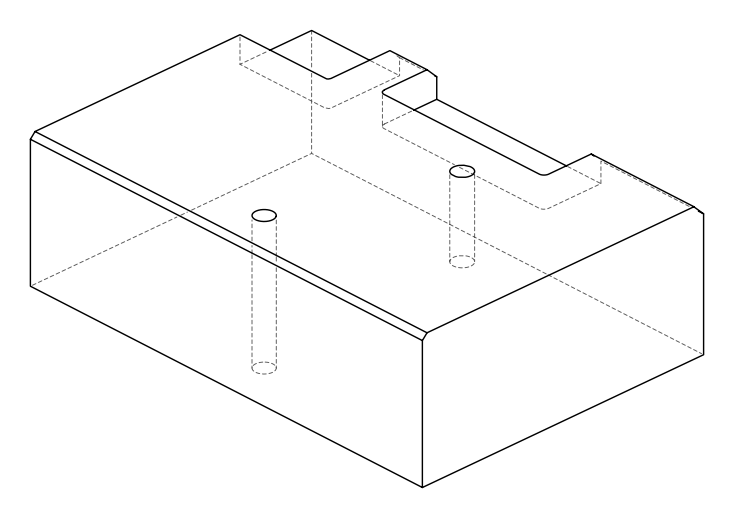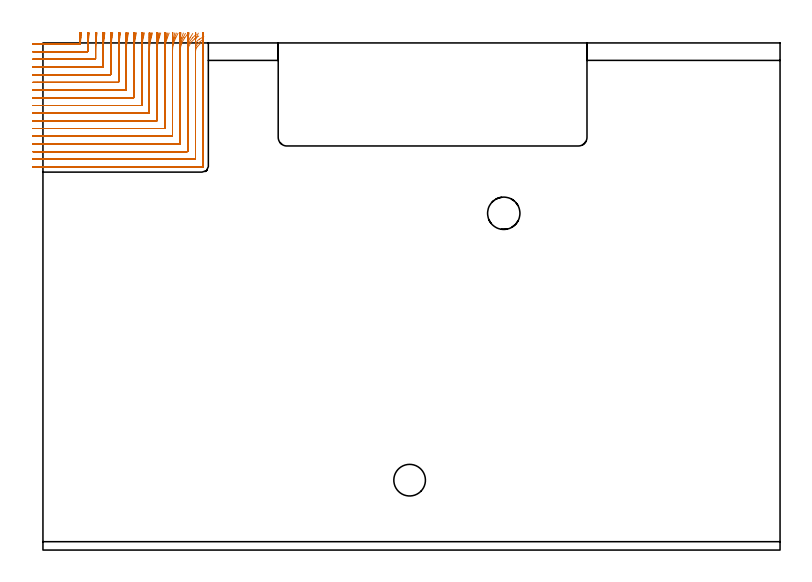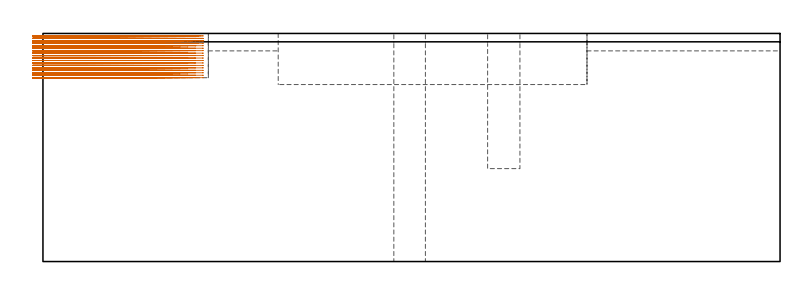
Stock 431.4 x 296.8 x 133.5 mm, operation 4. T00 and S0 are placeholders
(PLAN: 10 operations, 7 tool changes, 169.4 min)
(1 AREA_MILL | FG_CHAMFER_SURFACE | UGT0205_001 | 1.53 min | 2748 mm3)
(2 AREA_MILL_1 | FG_CHAMFER_SURFACE_1 | UGT0205_001 | 3.84 min | 6188 mm3)
(3 AREA_MILL_2 | FG_CHAMFER_SURFACE_2 | UGT0205_001 | 7.08 min | 5178 mm3)
(4 MILL_CORNER_NOTCH_RECTANGULAR | CORNER_NOTCH_RECTANGULAR | NXT0201_008 | Follow Part, ap 1.5, ae 75% | 72.48 min | 189173 mm3)
(5 MILL_SLOT | SLOT_PARTIAL_RECTANGULAR | NXT0201_013 | Follow Part, ap 2.5, ae 75% | 82.24 min | 324880 mm3)
(6 MILL_BLIND_HOLE_FROM_SOLID_MATERIAL | STEP1POCKET | NXT0201_012 | Spiral | 0.95 min | 22156 mm3)
(7 SPOT_DRILL | STEP1HOLE | NXT0321_9005460120000 | 0.05 min | 216 mm3)
(8 DRILL_BLIND_HOLE_INTO_CENTER | STEP1HOLE | NXT0301_046 | 0.05 min | 357 mm3)
(9 GUN_DRILL_THROUGH_HOLE | STEP1HOLE | UGT0307_003 | 0.63 min | 4652 mm3)
(10 SPADE_DRILL_TO_ENLARGE_THROUGH_HOLE | STEP1HOLE | UGT0306_009 | 0.57 min | 30588 mm3)
(TOOL UGT0205_001 | Chamfer Mill 20 x 3 x 45 deg. | D20 FL50 Z2)
(TOOL NXT0201_008 | ENDMILL 6mm [2P460-0600-NA 1630] | D6 FL26 Z6)
(TOOL NXT0201_013 | ENDMILL 10mm | D10 FL30 Z4)
(TOOL NXT0201_012 | ENDMILL 16mm [2P460-1600-NA 1630] | D16 FL38 Z6)
(TOOL NXT0321_9005460120000 | NC Spot Drill, 142deg, 12mm, Carbide, Uncoated | D12 PA142 FL30 Z2)
(TOOL NXT0301_046 | Carbide Drill 7.5mm [860.1-0750-038A1-MM 2214] | D7.5 PA140 FL53 Z2)
(TOOL UGT0307_003 | Gun Drill 7 mm | D7 PA130 FL24 Z1)
(TOOL UGT0306_009 | Spade Drill 18.5mm | D18.5 PA132 FL10 Z2)
(OP 4 MILL_CORNER_NOTCH_RECTANGULAR)
G17 G21 G94 G90
T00 M6
G54
G17 G0 G90 X-6. Y296.2 S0 M3
G43 Z143.5 H1
Z132.061
G94 G1 X-3. F250.
X21.664 F500.
G3 X21.958 Y296.475 R0.3
G2 X22.256 Y299.8 R72.
G1 X22.593 Y302.781 F250.
G0 Z143.5
X-6. Y291.7
Z132.061
G1 X-3.
X26.005 F500.
G3 X26.301 Y291.994 R0.3
G2 X26.786 Y299.8 R67.5
G1 X27.146 Y302.778 F250.
G0 Z143.5
X-6. Y287.2
Z132.061
G1 X-3.
X30.505 F500.
G3 X30.8 Y287.495 R0.3
G1 Y291.713
G2 X31.321 Y299.8 R63.
G1 X31.706 Y302.775 F250.
G0 Z143.5
X-6. Y282.7
Z132.061
G1 X-3.
X35.004 F500.
G3 X35.3 Y282.996 R0.3
G1 Y291.713
G2 X35.862 Y299.8 R58.5
G1 X36.276 Y302.771 F250.
G0 Z143.5
X-6. Y278.2
Z132.061
G1 X-3.
X39.504 F500.
G3 X39.8 Y278.496 R0.3
G1 Y291.713
G2 X40.409 Y299.8 R54.
G1 X40.858 Y302.766 F250.
G0 Z143.5
X-6. Y273.7
Z132.061
G1 X-3.
X44.004 F500.
G3 X44.3 Y273.996 R0.3
G1 Y291.713
G2 X44.965 Y299.8 R49.5
G1 X45.455 Y302.76 F250.
G0 Z143.5
X-6. Y269.2
Z132.061
G1 X-3.
X48.504 F500.
G3 X48.8 Y269.496 R0.3
G1 Y291.713
G2 X49.533 Y299.8 R45.
G1 X50.072 Y302.751 F250.
G0 Z143.5
X-6. Y264.7
Z132.061
G1 X-3.
X53.004 F500.
G3 X53.3 Y264.996 R0.3
G1 Y291.713
G2 X54.116 Y299.8 R40.5
G1 X54.715 Y302.74 F250.
G0 Z143.5
X-6. Y260.2
Z132.061
G1 X-3.
X57.504 F500.
G3 X57.8 Y260.496 R0.3
G1 Y291.713
G2 X58.72 Y299.8 R36.
G1 X59.394 Y302.723 F250.
G0 Z143.5
X-6. Y255.7
Z132.061
G1 X-3.
X62.003 F500.
G3 X62.3 Y255.997 R0.3
G1 Y291.713
G2 X63.356 Y299.8 R31.5
G1 X64.126 Y302.699 F250.
G0 Z143.5
X-6. Y251.2
Z132.061
G1 X-3.
X66.503 F500.
G3 X66.8 Y251.497 R0.3
G1 Y291.713
G2 X68.04 Y299.8 R27.
G1 X68.938 Y302.662 F250.
G0 Z143.5
X-6. Y246.7
Z132.061
G1 X-3.
X71.003 F500.
G3 X71.3 Y246.997 R0.3
G1 Y291.713
G2 X72.804 Y299.8 R22.5
G1 X73.882 Y302.6 F250.
G0 Z143.5
X-6. Y242.2
Z132.061
G1 X-3.
X75.503 F500.
G3 X75.8 Y242.497 R0.3
G1 Y291.713
G2 X77.719 Y299.8 R18.
G1 X79.067 Y302.48 F250.
G0 Z143.5
X-6. Y237.7
Z132.061
G1 X-3.
X80.003 F500.
G3 X80.3 Y237.997 R0.3
G1 Y291.713
G2 X82.99 Y299.8 R13.5
G1 X84.788 Y302.202 F250.
G0 Z143.5
X-6. Y233.2
Z132.061
G1 X-3.
X84.503 F500.
G3 X84.8 Y233.497 R0.3
G1 Y291.713
G2 X88.726 Y299.146 R9.
G1 X91.203 Y300.837 F250.
G0 Z143.5
X-6. Y228.7
Z132.061
G1 X-3.
X89.003 F500.
G3 X89.3 Y228.997 R0.3
G1 Y291.713
G2 X90.571 Y294.847 R4.5
G1 X92.661 Y297. F250.
G0 Z143.5
X-6. Y224.2
Z132.061
G1 X-3.
X93.4 F500.
G3 X93.8 Y224.6 R0.4
G1 Y291.713
Y294.713 F250.
G0 Z143.5
X-6. Y296.2
Z130.622
G1 X-3.
X21.575 F500.
G3 X21.87 Y296.482 R0.3
G2 X22.093 Y299.8 R72.
G1 X22.363 Y302.788 F250.
G0 Z143.5
X-6. Y291.7
Z130.622
G1 X-3.
X26.005 F500.
G3 X26.3 Y291.995 R0.3
G1 Y293.316
G2 X26.612 Y299.8 R67.5
G1 X26.9 Y302.786 F250.
G0 Z143.5
X-6. Y287.2
Z130.622
G1 X-3.
X30.505 F500.
G3 X30.8 Y287.495 R0.3
G1 Y293.316
G2 X31.135 Y299.8 R63.
G1 X31.443 Y302.784 F250.
G0 Z143.5
X-6. Y282.7
Z130.622
G1 X-3.
X35.004 F500.
G3 X35.3 Y282.996 R0.3
G1 Y293.316
G2 X35.66 Y299.8 R58.5
G1 X35.993 Y302.782 F250.
G0 Z143.5
X-6. Y278.2
Z130.622
G1 X-3.
X39.504 F500.
G3 X39.8 Y278.496 R0.3
G1 Y293.316
G2 X40.191 Y299.8 R54.
G1 X40.551 Y302.778 F250.
G0 Z143.5
X-6. Y273.7
Z130.622
G1 X-3.
X44.004 F500.
G3 X44.3 Y273.996 R0.3
G1 Y293.316
G2 X44.726 Y299.8 R49.5
G1 X45.119 Y302.774 F250.
G0 Z143.5
X-6. Y269.2
Z130.622
G1 X-3.
X48.504 F500.
G3 X48.8 Y269.496 R0.3
G1 Y293.316
G2 X49.27 Y299.8 R45.
G1 X49.702 Y302.769 F250.
G0 Z143.5
X-6. Y264.7
Z130.622
G1 X-3.
X53.004 F500.
G3 X53.3 Y264.996 R0.3
G1 Y293.316
G2 X53.822 Y299.8 R40.5
G1 X54.303 Y302.761 F250.
G0 Z143.5
X-6. Y260.2
Z130.622
G1 X-3.
X57.504 F500.
G3 X57.8 Y260.496 R0.3
G1 Y293.316
G2 X58.389 Y299.8 R36.
G1 X58.929 Y302.751 F250.
G0 Z143.5
X-6. Y255.7
Z130.622
G1 X-3.
X62.003 F500.
G3 X62.3 Y255.997 R0.3
G1 Y293.316
G2 X62.974 Y299.8 R31.5
G1 X63.592 Y302.736 F250.
G0 Z143.5
X-6. Y251.2
Z130.622
G1 X-3.
X66.503 F500.
G3 X66.8 Y251.497 R0.3
G1 Y293.316
G2 X67.59 Y299.8 R27.
G1 X68.31 Y302.712 F250.
G0 Z143.5
X-6. Y246.7
Z130.622
G1 X-3.
X71.003 F500.
G3 X71.3 Y246.997 R0.3
G1 Y293.316
G2 X72.254 Y299.8 R22.5
G1 X73.119 Y302.673 F250.
G0 Z143.5
X-6. Y242.2
Z130.622
G1 X-3.
X75.503 F500.
G3 X75.8 Y242.497 R0.3
G1 Y293.316
G2 X77.008 Y299.8 R18.
G1 X78.089 Y302.599 F250.
G0 Z143.5
X-6. Y237.7
Z130.622
G1 X-3.
X80.003 F500.
G3 X80.3 Y237.997 R0.3
G1 Y293.316
G2 X81.959 Y299.8 R13.5
G1 X83.4 Y302.431 F250.
G0 Z143.5
X-6. Y233.2
Z130.622
G1 X-3.
X84.503 F500.
G3 X84.8 Y233.497 R0.3
G1 Y293.316
G2 X87.558 Y299.8 R9.
G1 X89.719 Y301.881 F250.
G0 Z143.5
X-6. Y228.7
Z130.622
G1 X-3.
X89.003 F500.
G3 X89.3 Y228.997 R0.3
G1 Y293.316
G2 X91.146 Y296.95 R4.5
G1 X93.568 Y298.72 F250.
G0 Z143.5
X-6. Y224.2
Z130.622
G1 X-3.
X93.4 F500.
G3 X93.8 Y224.6 R0.4
G1 Y293.316
Y296.316 F250.
G0 Z143.5
X-6. Y296.2
Z129.183
G1 X-3.
X21.518 F500.
G3 X21.813 Y296.489 R0.3
G2 X21.953 Y299.8 R72.
G1 X22.148 Y302.794 F250.
G0 Z143.5
X-6. Y291.7
Z129.183
G1 X-3.
X26.005 F500.
G3 X26.3 Y291.995 R0.3
G1 Y295.113
G2 X26.463 Y299.8 R67.5
G1 X26.671 Y302.793 F250.
G0 Z143.5
X-6. Y287.2
Z129.183
G1 X-3.
X30.505 F500.
G3 X30.8 Y287.495 R0.3
G1 Y295.113
G2 X30.975 Y299.8 R63.
G1 X31.198 Y302.792 F250.
G0 Z143.5
X-6. Y282.7
Z129.183
G1 X-3.
X35.004 F500.
G3 X35.3 Y282.996 R0.3
G1 Y295.113
G2 X35.488 Y299.8 R58.5
G1 X35.728 Y302.79 F250.
G0 Z143.5
X-6. Y278.2
Z129.183
G1 X-3.
X39.504 F500.
G3 X39.8 Y278.496 R0.3
G1 Y295.113
G2 X40.004 Y299.8 R54.
G1 X40.264 Y302.789 F250.
G0 Z143.5
X-6. Y273.7
Z129.183
G1 X-3.
X44.004 F500.
G3 X44.3 Y273.996 R0.3
G1 Y295.113
G2 X44.522 Y299.8 R49.5
G1 X44.806 Y302.787 F250.
G0 Z143.5
X-6. Y269.2
Z129.183
G1 X-3.
X48.504 F500.
G3 X48.8 Y269.496 R0.3
G1 Y295.113
G2 X49.045 Y299.8 R45.
G1 X49.357 Y302.784 F250.
G0 Z143.5
X-6. Y264.7
Z129.183
G1 X-3.
X53.004 F500.
G3 X53.3 Y264.996 R0.3
G1 Y295.113
G2 X53.572 Y299.8 R40.5
G1 X53.919 Y302.78 F250.
G0 Z143.5
X-6. Y260.2
Z129.183
G1 X-3.
X57.504 F500.
G3 X57.8 Y260.496 R0.3
G1 Y295.113
G2 X58.106 Y299.8 R36.
G1 X58.497 Y302.774 F250.
G0 Z143.5
X-6. Y255.7
Z129.183
G1 X-3.
X62.003 F500.
G3 X62.3 Y255.997 R0.3
G1 Y295.113
G2 X62.651 Y299.8 R31.5
G1 X63.097 Y302.767 F250.
G0 Z143.5
X-6. Y251.2
Z129.183
G1 X-3.
X66.503 F500.
G3 X66.8 Y251.497 R0.3
G1 Y295.113
G2 X67.21 Y299.8 R27.
G1 X67.731 Y302.754 F250.
G0 Z143.5
X-6. Y246.7
Z129.183
G1 X-3.
X71.003 F500.
G3 X71.3 Y246.997 R0.3
G1 Y295.113
G2 X71.794 Y299.8 R22.5
G1 X72.418 Y302.734 F250.
G0 Z143.5
X-6. Y242.2
Z129.183
G1 X-3.
X75.503 F500.
G3 X75.8 Y242.497 R0.3
G1 Y295.113
G2 X76.421 Y299.8 R18.
G1 X77.202 Y302.697 F250.
G0 Z143.5
X-6. Y237.7
Z129.183
G1 X-3.
X80.003 F500.
G3 X80.3 Y237.997 R0.3
G1 Y295.113
G2 X81.14 Y299.8 R13.5
G1 X82.181 Y302.613 F250.
G0 Z143.5
X-6. Y233.2
Z129.183
G1 X-3.
X84.503 F500.
G3 X84.8 Y233.497 R0.3
G1 Y295.113
G2 X86.117 Y299.8 R9.
G1 X87.679 Y302.361 F250.
G0 Z143.5
X-6. Y228.7
Z129.183
G1 X-3.
X89.003 F500.
G3 X89.3 Y228.997 R0.3
G1 Y295.113
G2 X91.563 Y299.018 R4.5
G1 X94.166 Y300.509 F250.
G0 Z143.5
X-6. Y224.2
Z129.183
G1 X-3.
X93.4 F500.
G3 X93.8 Y224.6 R0.4
G1 Y295.113
Y298.113 F250.
G0 Z143.5
X-6. Y296.2
Z127.744
G1 X-3.
X21.505 F500.
G3 X21.8 Y296.495 R0.3
G1 Y297.951
G2 X21.824 Y299.8 R72.
G1 X21.901 Y302.799 F250.
G0 Z143.5
X-6. Y291.7
Z127.744
G1 X-3.
X26.005 F500.
G3 X26.3 Y291.995 R0.3
G1 Y297.951
G2 X26.325 Y299.8 R67.5
G1 X26.408 Y302.799 F250.
G0 Z143.5
X-6. Y287.2
Z127.744
G1 X-3.
X30.505 F500.
G3 X30.8 Y287.495 R0.3
G1 Y297.951
G2 X30.827 Y299.8 R63.
G1 X30.915 Y302.799 F250.
G0 Z143.5
X-6. Y282.7
Z127.744
G1 X-3.
X35.004 F500.
G3 X35.3 Y282.996 R0.3
G1 Y297.951
G2 X35.329 Y299.8 R58.5
G1 X35.424 Y302.798 F250.
G0 Z143.5
X-6. Y278.2
Z127.744
G1 X-3.
X39.504 F500.
G3 X39.8 Y278.496 R0.3
G1 Y297.951
G2 X39.832 Y299.8 R54.
G1 X39.934 Y302.798 F250.
G0 Z143.5
X-6. Y273.7
Z127.744
G1 X-3.
X44.004 F500.
G3 X44.3 Y273.996 R0.3
G1 Y297.951
G2 X44.335 Y299.8 R49.5
G1 X44.447 Y302.798 F250.
G0 Z143.5
X-6. Y269.2
Z127.744
G1 X-3.
X48.504 F500.
G3 X48.8 Y269.496 R0.3
G1 Y297.951
G2 X48.838 Y299.8 R45.
G1 X48.961 Y302.797 F250.
G0 Z143.5
X-6. Y264.7
Z127.744
G1 X-3.
X53.004 F500.
G3 X53.3 Y264.996 R0.3
G1 Y297.951
G2 X53.342 Y299.8 R40.5
G1 X53.479 Y302.797 F250.
G0 Z143.5
X-6. Y260.2
Z127.744
G1 X-3.
X57.504 F500.
G3 X57.8 Y260.496 R0.3
G1 Y297.951
G2 X57.848 Y299.8 R36.
G1 X58.002 Y302.796 F250.
G0 Z143.5
X-6. Y255.7
Z127.744
G1 X-3.
X62.003 F500.
G3 X62.3 Y255.997 R0.3
G1 Y297.951
G2 X62.354 Y299.8 R31.5
G1 X62.53 Y302.795 F250.
G0 Z143.5
X-6. Y251.2
Z127.744
G1 X-3.
X66.503 F500.
G3 X66.8 Y251.497 R0.3
G1 Y297.951
G2 X66.863 Y299.8 R27.
G1 X67.069 Y302.793 F250.
G0 Z143.5
X-6. Y246.7
Z127.744
G1 X-3.
X71.003 F500.
G3 X71.3 Y246.997 R0.3
G1 Y297.951
G2 X71.376 Y299.8 R22.5
G1 X71.623 Y302.79 F250.
G0 Z143.5
X-6. Y242.2
Z127.744
G1 X-3.
X75.503 F500.
G3 X75.8 Y242.497 R0.3
G1 Y297.951
G2 X75.895 Y299.8 R18.
G1 X76.203 Y302.784 F250.
G0 Z143.5
X-6. Y237.7
Z127.744
G1 X-3.
X80.003 F500.
G3 X80.3 Y237.997 R0.3
G1 Y297.951
G2 X80.427 Y299.8 R13.5
G1 X80.838 Y302.772 F250.
G0 Z143.5
X-6. Y233.2
Z127.744
G1 X-3.
X84.503 F500.
G3 X84.8 Y233.497 R0.3
G1 Y297.951
G2 X84.992 Y299.8 R9.
G1 X85.608 Y302.736 F250.
G0 Z143.5
X-6. Y228.7
Z127.744
G1 X-3.
X89.003 F500.
G3 X89.3 Y228.997 R0.3
G1 Y297.951
G2 X89.698 Y299.8 R4.5
G1 X90.93 Y302.535 F250.
G0 Z143.5
X-6. Y224.2
Z127.744
G1 X-3.
X93.4 F500.
G3 X93.8 Y224.6 R0.4
G1 Y297.951
Y300.951 F250.
G0 Z143.5
X-6. Y296.2
Z126.305
G1 X-3.
X21.505 F500.
G3 X21.8 Y296.495 R0.3
G1 Y299.528
X21.801 Y299.8
X21.812 Y302.8 F250.
G0 Z143.5
X-6. Y291.7
Z126.305
G1 X-3.
X26.005 F500.
G3 X26.3 Y291.995 R0.3
G1 Y299.528
X26.301 Y299.8
X26.313 Y302.8 F250.
G0 Z143.5
X-6. Y287.2
Z126.305
G1 X-3.
X30.505 F500.
G3 X30.8 Y287.495 R0.3
G1 Y299.528
X30.801 Y299.8
X30.814 Y302.8 F250.
G0 Z143.5
X-6. Y282.7
Z126.305
G1 X-3.
X35.004 F500.
G3 X35.3 Y282.996 R0.3
G1 Y299.528
X35.301 Y299.8
X35.315 Y302.8 F250.
G0 Z143.5
X-6. Y278.2
Z126.305
G1 X-3.
X39.504 F500.
G3 X39.8 Y278.496 R0.3
G1 Y299.528
X39.801 Y299.8
X39.816 Y302.8 F250.
G0 Z143.5
X-6. Y273.7
Z126.305
G1 X-3.
X44.004 F500.
G3 X44.3 Y273.996 R0.3
G1 Y299.528
X44.301 Y299.8
X44.317 Y302.8 F250.
G0 Z143.5
X-6. Y269.2
Z126.305
G1 X-3.
X48.504 F500.
G3 X48.8 Y269.496 R0.3
G1 Y299.528
X48.801 Y299.8
X48.819 Y302.8 F250.
G0 Z143.5
X-6. Y264.7
Z126.305
G1 X-3.
X53.004 F500.
G3 X53.3 Y264.996 R0.3
G1 Y299.528
X53.301 Y299.8
X53.321 Y302.8 F250.
G0 Z143.5
X-6. Y260.2
Z126.305
G1 X-3.
X57.504 F500.
G3 X57.8 Y260.496 R0.3
G1 Y299.528
G2 X57.801 Y299.8 R36.
G1 X57.824 Y302.8 F250.
G0 Z143.5
X-6. Y255.7
Z126.305
G1 X-3.
X62.003 F500.
G3 X62.3 Y255.997 R0.3
G1 Y299.528
G2 X62.301 Y299.8 R31.5
G1 X62.327 Y302.8 F250.
G0 Z143.5
X-6. Y251.2
Z126.305
G1 X-3.
X66.503 F500.
G3 X66.8 Y251.497 R0.3
G1 Y299.528
G2 X66.801 Y299.8 R27.
G1 X66.832 Y302.8 F250.
G0 Z143.5
X-6. Y246.7
Z126.305
G1 X-3.
X71.003 F500.
G3 X71.3 Y246.997 R0.3
G1 Y299.528
G2 X71.302 Y299.8 R22.5
G1 X71.338 Y302.8 F250.
G0 Z143.5
X-6. Y242.2
Z126.305
G1 X-3.
X75.503 F500.
G3 X75.8 Y242.497 R0.3
G1 Y299.528
G2 X75.802 Y299.8 R18.
G1 X75.847 Y302.8 F250.
G0 Z143.5
X-6. Y237.7
Z126.305
G1 X-3.
X80.003 F500.
G3 X80.3 Y237.997 R0.3
G1 Y299.528
G2 X80.303 Y299.8 R13.5
G1 X80.363 Y302.799 F250.
G0 Z143.5
X-6. Y233.2
Z126.305
G1 X-3.
X84.503 F500.
G3 X84.8 Y233.497 R0.3
G1 Y299.528
G2 X84.804 Y299.8 R9.
G1 X84.895 Y302.799 F250.
G0 Z143.5
X-6. Y228.7
Z126.305
G1 X-3.
X89.003 F500.
G3 X89.3 Y228.997 R0.3
G1 Y299.528
G2 X89.308 Y299.8 R4.5
G1 X89.489 Y302.795 F250.
G0 Z143.5
X-6. Y224.2
Z126.305
G1 X-3.
X93.4 F500.
G3 X93.8 Y224.6 R0.4
G1 Y299.528
Y302.528 F250.
G0 Z143.5
X-6. Y296.2
Z124.867
G1 X-3.
X21.505 F500.
G3 X21.8 Y296.495 R0.3
G1 Y299.8
Y302.8 F250.
G0 Z143.5
X-6. Y291.7
Z124.867
G1 X-3.
X26.005 F500.
G3 X26.3 Y291.995 R0.3
G1 Y299.8
Y302.8 F250.
G0 Z143.5
X-6. Y287.2
Z124.867
G1 X-3.
X30.505 F500.
G3 X30.8 Y287.495 R0.3
G1 Y299.8
Y302.8 F250.
G0 Z143.5
X-6. Y282.7
Z124.867
G1 X-3.
X35.004 F500.
G3 X35.3 Y282.996 R0.3
G1 Y299.8
Y302.8 F250.
G0 Z143.5
X-6. Y278.2
Z124.867
G1 X-3.
X39.504 F500.
G3 X39.8 Y278.496 R0.3
G1 Y299.8
Y302.8 F250.
G0 Z143.5
X-6. Y273.7
Z124.867
G1 X-3.
X44.004 F500.
G3 X44.3 Y273.996 R0.3
G1 Y299.8
Y302.8 F250.
G0 Z143.5
X-6. Y269.2
Z124.867
G1 X-3.
X48.504 F500.
G3 X48.8 Y269.496 R0.3
G1 Y299.8
Y302.8 F250.
G0 Z143.5
X-6. Y264.7
Z124.867
G1 X-3.
X53.004 F500.
G3 X53.3 Y264.996 R0.3
G1 Y299.8
Y302.8 F250.
G0 Z143.5
X-6. Y260.2
Z124.867
G1 X-3.
X57.504 F500.
G3 X57.8 Y260.496 R0.3
G1 Y299.8
Y302.8 F250.
G0 Z143.5
X-6. Y255.7
Z124.867
G1 X-3.
X62.003 F500.
G3 X62.3 Y255.997 R0.3
G1 Y299.8
Y302.8 F250.
G0 Z143.5
X-6. Y251.2
Z124.867
G1 X-3.
X66.503 F500.
G3 X66.8 Y251.497 R0.3
G1 Y299.8
Y302.8 F250.
G0 Z143.5
X-6. Y246.7
Z124.867
G1 X-3.
X71.003 F500.
G3 X71.3 Y246.997 R0.3
G1 Y299.8
Y302.8 F250.
G0 Z143.5
X-6. Y242.2
Z124.867
G1 X-3.
X75.503 F500.
G3 X75.8 Y242.497 R0.3
G1 Y299.8
Y302.8 F250.
G0 Z143.5
X-6. Y237.7
Z124.867
G1 X-3.
X80.003 F500.
G3 X80.3 Y237.997 R0.3
G1 Y299.8
Y302.8 F250.
G0 Z143.5
X-6. Y233.2
Z124.867
G1 X-3.
X84.503 F500.
G3 X84.8 Y233.497 R0.3
G1 Y299.8
Y302.8 F250.
G0 Z143.5
X-6. Y228.7
Z124.867
G1 X-3.
X89.003 F500.
G3 X89.3 Y228.997 R0.3
G1 Y299.8
Y302.8 F250.
G0 Z143.5
X-6. Y224.2
Z124.867
G1 X-3.
X93.4 F500.
G3 X93.8 Y224.6 R0.4
G1 Y299.8
Y302.8 F250.
G0 Z143.5
X-6. Y296.2
Z123.428
G1 X-3.
X21.505 F500.
G3 X21.8 Y296.495 R0.3
G1 Y299.8
Y302.8 F250.
G0 Z143.5
X-6. Y291.7
Z123.428
G1 X-3.
X26.005 F500.
G3 X26.3 Y291.995 R0.3
G1 Y299.8
Y302.8 F250.
G0 Z143.5
X-6. Y287.2
Z123.428
G1 X-3.
X30.505 F500.
G3 X30.8 Y287.495 R0.3
G1 Y299.8
Y302.8 F250.
G0 Z143.5
X-6. Y282.7
Z123.428
G1 X-3.
X35.004 F500.
G3 X35.3 Y282.996 R0.3
G1 Y299.8
Y302.8 F250.
G0 Z143.5
X-6. Y278.2
Z123.428
G1 X-3.
X39.504 F500.
G3 X39.8 Y278.496 R0.3
G1 Y299.8
Y302.8 F250.
G0 Z143.5
X-6. Y273.7
Z123.428
G1 X-3.
X44.004 F500.
G3 X44.3 Y273.996 R0.3
G1 Y299.8
Y302.8 F250.
G0 Z143.5
X-6. Y269.2
Z123.428
G1 X-3.
X48.504 F500.
G3 X48.8 Y269.496 R0.3
G1 Y299.8
Y302.8 F250.
G0 Z143.5
X-6. Y264.7
Z123.428
G1 X-3.
X53.004 F500.
G3 X53.3 Y264.996 R0.3
G1 Y299.8
Y302.8 F250.
G0 Z143.5
X-6. Y260.2
Z123.428
G1 X-3.
X57.504 F500.
G3 X57.8 Y260.496 R0.3
G1 Y299.8
Y302.8 F250.
G0 Z143.5
X-6. Y255.7
Z123.428
G1 X-3.
X62.003 F500.
G3 X62.3 Y255.997 R0.3
G1 Y299.8
Y302.8 F250.
G0 Z143.5
X-6. Y251.2
Z123.428
G1 X-3.
X66.503 F500.
G3 X66.8 Y251.497 R0.3
G1 Y299.8
Y302.8 F250.
G0 Z143.5
X-6. Y246.7
Z123.428
G1 X-3.
X71.003 F500.
G3 X71.3 Y246.997 R0.3
G1 Y299.8
Y302.8 F250.
G0 Z143.5
X-6. Y242.2
Z123.428
G1 X-3.
X75.503 F500.
G3 X75.8 Y242.497 R0.3
G1 Y299.8
Y302.8 F250.
G0 Z143.5
X-6. Y237.7
Z123.428
G1 X-3.
X80.003 F500.
G3 X80.3 Y237.997 R0.3
G1 Y299.8
Y302.8 F250.
G0 Z143.5
X-6. Y233.2
Z123.428
G1 X-3.
X84.503 F500.
G3 X84.8 Y233.497 R0.3
G1 Y299.8
Y302.8 F250.
G0 Z143.5
X-6. Y228.7
Z123.428
G1 X-3.
X89.003 F500.
G3 X89.3 Y228.997 R0.3
G1 Y299.8
Y302.8 F250.
G0 Z143.5
X-6. Y224.2
Z123.428
G1 X-3.
X93.4 F500.
G3 X93.8 Y224.6 R0.4
G1 Y299.8
Y302.8 F250.
G0 Z143.5
X-6. Y296.2
Z121.989
G1 X-3.
X21.505 F500.
G3 X21.8 Y296.495 R0.3
G1 Y299.8
Y302.8 F250.
G0 Z143.5
X-6. Y291.7
Z121.989
G1 X-3.
X26.005 F500.
G3 X26.3 Y291.995 R0.3
G1 Y299.8
Y302.8 F250.
G0 Z143.5
X-6. Y287.2
Z121.989
G1 X-3.
X30.505 F500.
G3 X30.8 Y287.495 R0.3
G1 Y299.8
Y302.8 F250.
G0 Z143.5
X-6. Y282.7
Z121.989
G1 X-3.
X35.004 F500.
G3 X35.3 Y282.996 R0.3
G1 Y299.8
Y302.8 F250.
G0 Z143.5
X-6. Y278.2
Z121.989
G1 X-3.
X39.504 F500.
G3 X39.8 Y278.496 R0.3
G1 Y299.8
Y302.8 F250.
G0 Z143.5
X-6. Y273.7
Z121.989
G1 X-3.
X44.004 F500.
G3 X44.3 Y273.996 R0.3
G1 Y299.8
Y302.8 F250.
G0 Z143.5
X-6. Y269.2
Z121.989
G1 X-3.
X48.504 F500.
G3 X48.8 Y269.496 R0.3
G1 Y299.8
Y302.8 F250.
G0 Z143.5
X-6. Y264.7
Z121.989
G1 X-3.
X53.004 F500.
G3 X53.3 Y264.996 R0.3
G1 Y299.8
Y302.8 F250.
G0 Z143.5
X-6. Y260.2
Z121.989
G1 X-3.
X57.504 F500.
G3 X57.8 Y260.496 R0.3
G1 Y299.8
Y302.8 F250.
G0 Z143.5
X-6. Y255.7
Z121.989
G1 X-3.
X62.003 F500.
G3 X62.3 Y255.997 R0.3
G1 Y299.8
Y302.8 F250.
G0 Z143.5
X-6. Y251.2
Z121.989
G1 X-3.
X66.503 F500.
G3 X66.8 Y251.497 R0.3
G1 Y299.8
Y302.8 F250.
G0 Z143.5
X-6. Y246.7
Z121.989
G1 X-3.
X71.003 F500.
G3 X71.3 Y246.997 R0.3
G1 Y299.8
Y302.8 F250.
G0 Z143.5
X-6. Y242.2
Z121.989
G1 X-3.
X75.503 F500.
G3 X75.8 Y242.497 R0.3
G1 Y299.8
Y302.8 F250.
G0 Z143.5
X-6. Y237.7
Z121.989
G1 X-3.
X80.003 F500.
G3 X80.3 Y237.997 R0.3
G1 Y299.8
Y302.8 F250.
G0 Z143.5
X-6. Y233.2
Z121.989
G1 X-3.
X84.503 F500.
G3 X84.8 Y233.497 R0.3
G1 Y299.8
Y302.8 F250.
G0 Z143.5
X-6. Y228.7
Z121.989
G1 X-3.
X89.003 F500.
G3 X89.3 Y228.997 R0.3
G1 Y299.8
Y302.8 F250.
G0 Z143.5
X-6. Y224.2
Z121.989
G1 X-3.
X93.4 F500.
G3 X93.8 Y224.6 R0.4
G1 Y299.8
Y302.8 F250.
G0 Z143.5
X-6. Y296.2
Z120.55
G1 X-3.
X21.505 F500.
G3 X21.8 Y296.495 R0.3
G1 Y299.8
Y302.8 F250.
G0 Z143.5
X-6. Y291.7
Z120.55
G1 X-3.
X26.005 F500.
G3 X26.3 Y291.995 R0.3
G1 Y299.8
Y302.8 F250.
G0 Z143.5
X-6. Y287.2
Z120.55
G1 X-3.
X30.505 F500.
G3 X30.8 Y287.495 R0.3
G1 Y299.8
Y302.8 F250.
G0 Z143.5
X-6. Y282.7
Z120.55
G1 X-3.
X35.004 F500.
G3 X35.3 Y282.996 R0.3
G1 Y299.8
Y302.8 F250.
G0 Z143.5
X-6. Y278.2
Z120.55
G1 X-3.
X39.504 F500.
G3 X39.8 Y278.496 R0.3
G1 Y299.8
Y302.8 F250.
G0 Z143.5
X-6. Y273.7
Z120.55
G1 X-3.
X44.004 F500.
G3 X44.3 Y273.996 R0.3
G1 Y299.8
Y302.8 F250.
G0 Z143.5
X-6. Y269.2
Z120.55
G1 X-3.
X48.504 F500.
G3 X48.8 Y269.496 R0.3
G1 Y299.8
Y302.8 F250.
G0 Z143.5
X-6. Y264.7
Z120.55
G1 X-3.
X53.004 F500.
G3 X53.3 Y264.996 R0.3
G1 Y299.8
Y302.8 F250.
G0 Z143.5
X-6. Y260.2
Z120.55
G1 X-3.
X57.504 F500.
G3 X57.8 Y260.496 R0.3
G1 Y299.8
Y302.8 F250.
G0 Z143.5
X-6. Y255.7
Z120.55
G1 X-3.
X62.003 F500.
G3 X62.3 Y255.997 R0.3
G1 Y299.8
Y302.8 F250.
G0 Z143.5
X-6. Y251.2
Z120.55
G1 X-3.
X66.503 F500.
G3 X66.8 Y251.497 R0.3
G1 Y299.8
Y302.8 F250.
G0 Z143.5
X-6. Y246.7
Z120.55
G1 X-3.
X71.003 F500.
G3 X71.3 Y246.997 R0.3
G1 Y299.8
Y302.8 F250.
G0 Z143.5
X-6. Y242.2
Z120.55
G1 X-3.
X75.503 F500.
G3 X75.8 Y242.497 R0.3
G1 Y299.8
Y302.8 F250.
G0 Z143.5
X-6. Y237.7
Z120.55
G1 X-3.
X80.003 F500.
G3 X80.3 Y237.997 R0.3
G1 Y299.8
Y302.8 F250.
G0 Z143.5
X-6. Y233.2
Z120.55
G1 X-3.
X84.503 F500.
G3 X84.8 Y233.497 R0.3
G1 Y299.8
Y302.8 F250.
G0 Z143.5
X-6. Y228.7
Z120.55
G1 X-3.
X89.003 F500.
G3 X89.3 Y228.997 R0.3
G1 Y299.8
Y302.8 F250.
G0 Z143.5
X-6. Y224.2
Z120.55
G1 X-3.
X93.4 F500.
G3 X93.8 Y224.6 R0.4
G1 Y299.8
Y302.8 F250.
G0 Z143.5
X-6. Y296.2
Z119.111
G1 X-3.
X21.505 F500.
G3 X21.8 Y296.495 R0.3
G1 Y299.8
Y302.8 F250.
G0 Z143.5
X-6. Y291.7
Z119.111
G1 X-3.
X26.005 F500.
G3 X26.3 Y291.995 R0.3
G1 Y299.8
Y302.8 F250.
G0 Z143.5
X-6. Y287.2
Z119.111
G1 X-3.
X30.505 F500.
G3 X30.8 Y287.495 R0.3
G1 Y299.8
Y302.8 F250.
G0 Z143.5
X-6. Y282.7
Z119.111
G1 X-3.
X35.004 F500.
G3 X35.3 Y282.996 R0.3
G1 Y299.8
Y302.8 F250.
G0 Z143.5
X-6. Y278.2
Z119.111
G1 X-3.
X39.504 F500.
G3 X39.8 Y278.496 R0.3
G1 Y299.8
Y302.8 F250.
G0 Z143.5
X-6. Y273.7
Z119.111
G1 X-3.
X44.004 F500.
G3 X44.3 Y273.996 R0.3
G1 Y299.8
Y302.8 F250.
G0 Z143.5
X-6. Y269.2
Z119.111
G1 X-3.
X48.504 F500.
G3 X48.8 Y269.496 R0.3
G1 Y299.8
Y302.8 F250.
G0 Z143.5
X-6. Y264.7
Z119.111
G1 X-3.
X53.004 F500.
G3 X53.3 Y264.996 R0.3
G1 Y299.8
Y302.8 F250.
G0 Z143.5
X-6. Y260.2
Z119.111
G1 X-3.
X57.504 F500.
G3 X57.8 Y260.496 R0.3
G1 Y299.8
Y302.8 F250.
G0 Z143.5
X-6. Y255.7
Z119.111
G1 X-3.
X62.003 F500.
G3 X62.3 Y255.997 R0.3
G1 Y299.8
Y302.8 F250.
G0 Z143.5
X-6. Y251.2
Z119.111
G1 X-3.
X66.503 F500.
G3 X66.8 Y251.497 R0.3
G1 Y299.8
Y302.8 F250.
G0 Z143.5
X-6. Y246.7
Z119.111
G1 X-3.
X71.003 F500.
G3 X71.3 Y246.997 R0.3
G1 Y299.8
Y302.8 F250.
G0 Z143.5
X-6. Y242.2
Z119.111
G1 X-3.
X75.503 F500.
G3 X75.8 Y242.497 R0.3
G1 Y299.8
Y302.8 F250.
G0 Z143.5
X-6. Y237.7
Z119.111
G1 X-3.
X80.003 F500.
G3 X80.3 Y237.997 R0.3
G1 Y299.8
Y302.8 F250.
G0 Z143.5
X-6. Y233.2
Z119.111
G1 X-3.
X84.503 F500.
G3 X84.8 Y233.497 R0.3
G1 Y299.8
Y302.8 F250.
G0 Z143.5
X-6. Y228.7
Z119.111
G1 X-3.
X89.003 F500.
G3 X89.3 Y228.997 R0.3
G1 Y299.8
Y302.8 F250.
G0 Z143.5
X-6. Y224.2
Z119.111
G1 X-3.
X93.4 F500.
G3 X93.8 Y224.6 R0.4
G1 Y299.8
Y302.8 F250.
G0 Z143.5
X-6. Y296.2
Z117.672
G1 X-3.
X21.505 F500.
G3 X21.8 Y296.495 R0.3
G1 Y299.8
Y302.8 F250.
G0 Z143.5
X-6. Y291.7
Z117.672
G1 X-3.
X26.005 F500.
G3 X26.3 Y291.995 R0.3
G1 Y299.8
Y302.8 F250.
G0 Z143.5
X-6. Y287.2
Z117.672
G1 X-3.
X30.505 F500.
G3 X30.8 Y287.495 R0.3
G1 Y299.8
Y302.8 F250.
G0 Z143.5
X-6. Y282.7
Z117.672
G1 X-3.
X35.004 F500.
G3 X35.3 Y282.996 R0.3
G1 Y299.8
Y302.8 F250.
G0 Z143.5
X-6. Y278.2
Z117.672
G1 X-3.
X39.504 F500.
G3 X39.8 Y278.496 R0.3
G1 Y299.8
Y302.8 F250.
G0 Z143.5
X-6. Y273.7
Z117.672
G1 X-3.
X44.004 F500.
G3 X44.3 Y273.996 R0.3
G1 Y299.8
Y302.8 F250.
G0 Z143.5
X-6. Y269.2
Z117.672
G1 X-3.
X48.504 F500.
G3 X48.8 Y269.496 R0.3
G1 Y299.8
Y302.8 F250.
G0 Z143.5
X-6. Y264.7
Z117.672
G1 X-3.
X53.004 F500.
G3 X53.3 Y264.996 R0.3
G1 Y299.8
Y302.8 F250.
G0 Z143.5
X-6. Y260.2
Z117.672
G1 X-3.
X57.504 F500.
G3 X57.8 Y260.496 R0.3
G1 Y299.8
Y302.8 F250.
G0 Z143.5
X-6. Y255.7
Z117.672
G1 X-3.
X62.003 F500.
G3 X62.3 Y255.997 R0.3
G1 Y299.8
Y302.8 F250.
G0 Z143.5
X-6. Y251.2
Z117.672
G1 X-3.
X66.503 F500.
G3 X66.8 Y251.497 R0.3
G1 Y299.8
Y302.8 F250.
G0 Z143.5
X-6. Y246.7
Z117.672
G1 X-3.
X71.003 F500.
G3 X71.3 Y246.997 R0.3
G1 Y299.8
Y302.8 F250.
G0 Z143.5
X-6. Y242.2
Z117.672
G1 X-3.
X75.503 F500.
G3 X75.8 Y242.497 R0.3
G1 Y299.8
Y302.8 F250.
G0 Z143.5
X-6. Y237.7
Z117.672
G1 X-3.
X80.003 F500.
G3 X80.3 Y237.997 R0.3
G1 Y299.8
Y302.8 F250.
G0 Z143.5
X-6. Y233.2
Z117.672
G1 X-3.
X84.503 F500.
G3 X84.8 Y233.497 R0.3
G1 Y299.8
Y302.8 F250.
G0 Z143.5
X-6. Y228.7
Z117.672
G1 X-3.
X89.003 F500.
G3 X89.3 Y228.997 R0.3
G1 Y299.8
Y302.8 F250.
G0 Z143.5
X-6. Y224.2
Z117.672
G1 X-3.
X93.4 F500.
G3 X93.8 Y224.6 R0.4
G1 Y299.8
Y302.8 F250.
G0 Z143.5
X-6. Y296.2
Z116.233
G1 X-3.
X21.505 F500.
G3 X21.8 Y296.495 R0.3
G1 Y299.8
Y302.8 F250.
G0 Z143.5
X-6. Y291.7
Z116.233
G1 X-3.
X26.005 F500.
G3 X26.3 Y291.995 R0.3
G1 Y299.8
Y302.8 F250.
G0 Z143.5
X-6. Y287.2
Z116.233
G1 X-3.
X30.505 F500.
G3 X30.8 Y287.495 R0.3
G1 Y299.8
Y302.8 F250.
G0 Z143.5
X-6. Y282.7
Z116.233
G1 X-3.
X35.004 F500.
G3 X35.3 Y282.996 R0.3
G1 Y299.8
Y302.8 F250.
G0 Z143.5
X-6. Y278.2
Z116.233
G1 X-3.
X39.504 F500.
G3 X39.8 Y278.496 R0.3
G1 Y299.8
Y302.8 F250.
G0 Z143.5
X-6. Y273.7
Z116.233
G1 X-3.
X44.004 F500.
G3 X44.3 Y273.996 R0.3
G1 Y299.8
Y302.8 F250.
G0 Z143.5
X-6. Y269.2
Z116.233
G1 X-3.
X48.504 F500.
G3 X48.8 Y269.496 R0.3
G1 Y299.8
Y302.8 F250.
G0 Z143.5
X-6. Y264.7
Z116.233
G1 X-3.
X53.004 F500.
G3 X53.3 Y264.996 R0.3
G1 Y299.8
Y302.8 F250.
G0 Z143.5
X-6. Y260.2
Z116.233
G1 X-3.
X57.504 F500.
G3 X57.8 Y260.496 R0.3
G1 Y299.8
Y302.8 F250.
G0 Z143.5
X-6. Y255.7
Z116.233
G1 X-3.
X62.003 F500.
G3 X62.3 Y255.997 R0.3
G1 Y299.8
Y302.8 F250.
G0 Z143.5
X-6. Y251.2
Z116.233
G1 X-3.
X66.503 F500.
G3 X66.8 Y251.497 R0.3
G1 Y299.8
Y302.8 F250.
G0 Z143.5
X-6. Y246.7
Z116.233
G1 X-3.
X71.003 F500.
G3 X71.3 Y246.997 R0.3
G1 Y299.8
Y302.8 F250.
G0 Z143.5
X-6. Y242.2
Z116.233
G1 X-3.
X75.503 F500.
G3 X75.8 Y242.497 R0.3
G1 Y299.8
Y302.8 F250.
G0 Z143.5
X-6. Y237.7
Z116.233
G1 X-3.
X80.003 F500.
G3 X80.3 Y237.997 R0.3
G1 Y299.8
Y302.8 F250.
G0 Z143.5
X-6. Y233.2
Z116.233
G1 X-3.
X84.503 F500.
G3 X84.8 Y233.497 R0.3
G1 Y299.8
Y302.8 F250.
G0 Z143.5
X-6. Y228.7
Z116.233
G1 X-3.
X89.003 F500.
G3 X89.3 Y228.997 R0.3
G1 Y299.8
Y302.8 F250.
G0 Z143.5
X-6. Y224.2
Z116.233
G1 X-3.
X93.4 F500.
G3 X93.8 Y224.6 R0.4
G1 Y299.8
Y302.8 F250.
G0 Z143.5
X-6. Y296.2
Z114.794
G1 X-3.
X21.505 F500.
G3 X21.8 Y296.495 R0.3
G1 Y299.8
Y302.8 F250.
G0 Z143.5
X-6. Y291.7
Z114.794
G1 X-3.
X26.005 F500.
G3 X26.3 Y291.995 R0.3
G1 Y299.8
Y302.8 F250.
G0 Z143.5
X-6. Y287.2
Z114.794
G1 X-3.
X30.505 F500.
G3 X30.8 Y287.495 R0.3
G1 Y299.8
Y302.8 F250.
G0 Z143.5
X-6. Y282.7
Z114.794
G1 X-3.
X35.004 F500.
G3 X35.3 Y282.996 R0.3
G1 Y299.8
Y302.8 F250.
G0 Z143.5
X-6. Y278.2
Z114.794
G1 X-3.
X39.504 F500.
G3 X39.8 Y278.496 R0.3
G1 Y299.8
Y302.8 F250.
G0 Z143.5
X-6. Y273.7
Z114.794
G1 X-3.
X44.004 F500.
G3 X44.3 Y273.996 R0.3
G1 Y299.8
Y302.8 F250.
G0 Z143.5
X-6. Y269.2
Z114.794
G1 X-3.
X48.504 F500.
G3 X48.8 Y269.496 R0.3
G1 Y299.8
Y302.8 F250.
G0 Z143.5
X-6. Y264.7
Z114.794
G1 X-3.
X53.004 F500.
G3 X53.3 Y264.996 R0.3
G1 Y299.8
Y302.8 F250.
G0 Z143.5
X-6. Y260.2
Z114.794
G1 X-3.
X57.504 F500.
G3 X57.8 Y260.496 R0.3
G1 Y299.8
Y302.8 F250.
G0 Z143.5
X-6. Y255.7
Z114.794
G1 X-3.
X62.003 F500.
G3 X62.3 Y255.997 R0.3
G1 Y299.8
Y302.8 F250.
G0 Z143.5
X-6. Y251.2
Z114.794
G1 X-3.
X66.503 F500.
G3 X66.8 Y251.497 R0.3
G1 Y299.8
Y302.8 F250.
G0 Z143.5
X-6. Y246.7
Z114.794
G1 X-3.
X71.003 F500.
G3 X71.3 Y246.997 R0.3
G1 Y299.8
Y302.8 F250.
G0 Z143.5
X-6. Y242.2
Z114.794
G1 X-3.
X75.503 F500.
G3 X75.8 Y242.497 R0.3
G1 Y299.8
Y302.8 F250.
G0 Z143.5
X-6. Y237.7
Z114.794
G1 X-3.
X80.003 F500.
G3 X80.3 Y237.997 R0.3
G1 Y299.8
Y302.8 F250.
G0 Z143.5
X-6. Y233.2
Z114.794
G1 X-3.
X84.503 F500.
G3 X84.8 Y233.497 R0.3
G1 Y299.8
Y302.8 F250.
G0 Z143.5
X-6. Y228.7
Z114.794
G1 X-3.
X89.003 F500.
G3 X89.3 Y228.997 R0.3
G1 Y299.8
Y302.8 F250.
G0 Z143.5
X-6. Y224.2
Z114.794
G1 X-3.
X93.4 F500.
G3 X93.8 Y224.6 R0.4
G1 Y299.8
Y302.8 F250.
G0 Z143.5
X-6. Y296.2
Z113.356
G1 X-3.
X21.505 F500.
G3 X21.8 Y296.495 R0.3
G1 Y299.8
Y302.8 F250.
G0 Z143.5
X-6. Y291.7
Z113.356
G1 X-3.
X26.005 F500.
G3 X26.3 Y291.995 R0.3
G1 Y299.8
Y302.8 F250.
G0 Z143.5
X-6. Y287.2
Z113.356
G1 X-3.
X30.505 F500.
G3 X30.8 Y287.495 R0.3
G1 Y299.8
Y302.8 F250.
G0 Z143.5
X-6. Y282.7
Z113.356
G1 X-3.
X35.004 F500.
G3 X35.3 Y282.996 R0.3
G1 Y299.8
Y302.8 F250.
G0 Z143.5
X-6. Y278.2
Z113.356
G1 X-3.
X39.504 F500.
G3 X39.8 Y278.496 R0.3
G1 Y299.8
Y302.8 F250.
G0 Z143.5
X-6. Y273.7
Z113.356
G1 X-3.
X44.004 F500.
G3 X44.3 Y273.996 R0.3
G1 Y299.8
Y302.8 F250.
G0 Z143.5
X-6. Y269.2
Z113.356
G1 X-3.
X48.504 F500.
G3 X48.8 Y269.496 R0.3
G1 Y299.8
Y302.8 F250.
G0 Z143.5
X-6. Y264.7
Z113.356
G1 X-3.
X53.004 F500.
G3 X53.3 Y264.996 R0.3
G1 Y299.8
Y302.8 F250.
G0 Z143.5
X-6. Y260.2
Z113.356
G1 X-3.
X57.504 F500.
G3 X57.8 Y260.496 R0.3
G1 Y299.8
Y302.8 F250.
G0 Z143.5
X-6. Y255.7
Z113.356
G1 X-3.
X62.003 F500.
G3 X62.3 Y255.997 R0.3
G1 Y299.8
Y302.8 F250.
G0 Z143.5
X-6. Y251.2
Z113.356
G1 X-3.
X66.503 F500.
G3 X66.8 Y251.497 R0.3
G1 Y299.8
Y302.8 F250.
G0 Z143.5
X-6. Y246.7
Z113.356
G1 X-3.
X71.003 F500.
G3 X71.3 Y246.997 R0.3
G1 Y299.8
Y302.8 F250.
G0 Z143.5
X-6. Y242.2
Z113.356
G1 X-3.
X75.503 F500.
G3 X75.8 Y242.497 R0.3
G1 Y299.8
Y302.8 F250.
G0 Z143.5
X-6. Y237.7
Z113.356
G1 X-3.
X80.003 F500.
G3 X80.3 Y237.997 R0.3
G1 Y299.8
Y302.8 F250.
G0 Z143.5
X-6. Y233.2
Z113.356
G1 X-3.
X84.503 F500.
G3 X84.8 Y233.497 R0.3
G1 Y299.8
Y302.8 F250.
G0 Z143.5
X-6. Y228.7
Z113.356
G1 X-3.
X89.003 F500.
G3 X89.3 Y228.997 R0.3
G1 Y299.8
Y302.8 F250.
G0 Z143.5
X-6. Y224.2
Z113.356
G1 X-3.
X93.4 F500.
G3 X93.8 Y224.6 R0.4
G1 Y299.8
Y302.8 F250.
G0 Z143.5
X-6. Y296.2
Z111.917
G1 X-3.
X21.505 F500.
G3 X21.8 Y296.495 R0.3
G1 Y299.8
Y302.8 F250.
G0 Z143.5
X-6. Y291.7
Z111.917
G1 X-3.
X26.005 F500.
G3 X26.3 Y291.995 R0.3
G1 Y299.8
Y302.8 F250.
G0 Z143.5
X-6. Y287.2
Z111.917
G1 X-3.
X30.505 F500.
G3 X30.8 Y287.495 R0.3
G1 Y299.8
Y302.8 F250.
G0 Z143.5
X-6. Y282.7
Z111.917
G1 X-3.
X35.004 F500.
G3 X35.3 Y282.996 R0.3
G1 Y299.8
Y302.8 F250.
G0 Z143.5
X-6. Y278.2
Z111.917
G1 X-3.
X39.504 F500.
G3 X39.8 Y278.496 R0.3
G1 Y299.8
Y302.8 F250.
G0 Z143.5
X-6. Y273.7
Z111.917
G1 X-3.
X44.004 F500.
G3 X44.3 Y273.996 R0.3
G1 Y299.8
Y302.8 F250.
G0 Z143.5
X-6. Y269.2
Z111.917
G1 X-3.
X48.504 F500.
G3 X48.8 Y269.496 R0.3
G1 Y299.8
Y302.8 F250.
G0 Z143.5
X-6. Y264.7
Z111.917
G1 X-3.
X53.004 F500.
G3 X53.3 Y264.996 R0.3
G1 Y299.8
Y302.8 F250.
G0 Z143.5
X-6. Y260.2
Z111.917
G1 X-3.
X57.504 F500.
G3 X57.8 Y260.496 R0.3
G1 Y299.8
Y302.8 F250.
G0 Z143.5
X-6. Y255.7
Z111.917
G1 X-3.
X62.003 F500.
G3 X62.3 Y255.997 R0.3
G1 Y299.8
Y302.8 F250.
G0 Z143.5
X-6. Y251.2
Z111.917
G1 X-3.
X66.503 F500.
G3 X66.8 Y251.497 R0.3
G1 Y299.8
Y302.8 F250.
G0 Z143.5
X-6. Y246.7
Z111.917
G1 X-3.
X71.003 F500.
G3 X71.3 Y246.997 R0.3
G1 Y299.8
Y302.8 F250.
G0 Z143.5
X-6. Y242.2
Z111.917
G1 X-3.
X75.503 F500.
G3 X75.8 Y242.497 R0.3
G1 Y299.8
Y302.8 F250.
G0 Z143.5
X-6. Y237.7
Z111.917
G1 X-3.
X80.003 F500.
G3 X80.3 Y237.997 R0.3
G1 Y299.8
Y302.8 F250.
G0 Z143.5
X-6. Y233.2
Z111.917
G1 X-3.
X84.503 F500.
G3 X84.8 Y233.497 R0.3
G1 Y299.8
Y302.8 F250.
G0 Z143.5
X-6. Y228.7
Z111.917
G1 X-3.
X89.003 F500.
G3 X89.3 Y228.997 R0.3
G1 Y299.8
Y302.8 F250.
G0 Z143.5
X-6. Y224.2
Z111.917
G1 X-3.
X93.4 F500.
G3 X93.8 Y224.6 R0.4
G1 Y299.8
Y302.8 F250.
G0 Z143.5
X-6. Y296.2
Z110.478
G1 X-3.
X21.505 F500.
G3 X21.8 Y296.495 R0.3
G1 Y299.8
Y302.8 F250.
G0 Z143.5
X-6. Y291.7
Z110.478
G1 X-3.
X26.005 F500.
G3 X26.3 Y291.995 R0.3
G1 Y299.8
Y302.8 F250.
G0 Z143.5
X-6. Y287.2
Z110.478
G1 X-3.
X30.505 F500.
G3 X30.8 Y287.495 R0.3
G1 Y299.8
Y302.8 F250.
G0 Z143.5
X-6. Y282.7
Z110.478
G1 X-3.
X35.004 F500.
G3 X35.3 Y282.996 R0.3
G1 Y299.8
Y302.8 F250.
G0 Z143.5
X-6. Y278.2
Z110.478
G1 X-3.
X39.504 F500.
G3 X39.8 Y278.496 R0.3
G1 Y299.8
Y302.8 F250.
G0 Z143.5
X-6. Y273.7
Z110.478
G1 X-3.
X44.004 F500.
G3 X44.3 Y273.996 R0.3
G1 Y299.8
Y302.8 F250.
G0 Z143.5
X-6. Y269.2
Z110.478
G1 X-3.
X48.504 F500.
G3 X48.8 Y269.496 R0.3
G1 Y299.8
Y302.8 F250.
G0 Z143.5
X-6. Y264.7
Z110.478
G1 X-3.
X53.004 F500.
G3 X53.3 Y264.996 R0.3
G1 Y299.8
Y302.8 F250.
G0 Z143.5
X-6. Y260.2
Z110.478
G1 X-3.
X57.504 F500.
G3 X57.8 Y260.496 R0.3
G1 Y299.8
Y302.8 F250.
G0 Z143.5
X-6. Y255.7
Z110.478
G1 X-3.
X62.003 F500.
G3 X62.3 Y255.997 R0.3
G1 Y299.8
Y302.8 F250.
G0 Z143.5
X-6. Y251.2
Z110.478
G1 X-3.
X66.503 F500.
G3 X66.8 Y251.497 R0.3
G1 Y299.8
Y302.8 F250.
G0 Z143.5
X-6. Y246.7
Z110.478
G1 X-3.
X71.003 F500.
G3 X71.3 Y246.997 R0.3
G1 Y299.8
Y302.8 F250.
G0 Z143.5
X-6. Y242.2
Z110.478
G1 X-3.
X75.503 F500.
G3 X75.8 Y242.497 R0.3
G1 Y299.8
Y302.8 F250.
G0 Z143.5
X-6. Y237.7
Z110.478
G1 X-3.
X80.003 F500.
G3 X80.3 Y237.997 R0.3
G1 Y299.8
Y302.8 F250.
G0 Z143.5
X-6. Y233.2
Z110.478
G1 X-3.
X84.503 F500.
G3 X84.8 Y233.497 R0.3
G1 Y299.8
Y302.8 F250.
G0 Z143.5
X-6. Y228.7
Z110.478
G1 X-3.
X89.003 F500.
G3 X89.3 Y228.997 R0.3
G1 Y299.8
Y302.8 F250.
G0 Z143.5
X-6. Y224.2
Z110.478
G1 X-3.
X93.4 F500.
G3 X93.8 Y224.6 R0.4
G1 Y299.8
Y302.8 F250.
G0 Z143.5
X-6. Y296.2
Z109.039
G1 X-3.
X21.505 F500.
G3 X21.8 Y296.495 R0.3
G1 Y299.8
Y302.8 F250.
G0 Z143.5
X-6. Y291.7
Z109.039
G1 X-3.
X26.005 F500.
G3 X26.3 Y291.995 R0.3
G1 Y299.8
Y302.8 F250.
G0 Z143.5
X-6. Y287.2
Z109.039
G1 X-3.
X30.505 F500.
G3 X30.8 Y287.495 R0.3
G1 Y299.8
Y302.8 F250.
G0 Z143.5
X-6. Y282.7
Z109.039
G1 X-3.
X35.004 F500.
G3 X35.3 Y282.996 R0.3
G1 Y299.8
Y302.8 F250.
G0 Z143.5
X-6. Y278.2
Z109.039
G1 X-3.
X39.504 F500.
G3 X39.8 Y278.496 R0.3
G1 Y299.8
Y302.8 F250.
G0 Z143.5
X-6. Y273.7
Z109.039
G1 X-3.
X44.004 F500.
G3 X44.3 Y273.996 R0.3
G1 Y299.8
Y302.8 F250.
G0 Z143.5
X-6. Y269.2
Z109.039
G1 X-3.
X48.504 F500.
G3 X48.8 Y269.496 R0.3
G1 Y299.8
Y302.8 F250.
G0 Z143.5
X-6. Y264.7
Z109.039
G1 X-3.
X53.004 F500.
G3 X53.3 Y264.996 R0.3
G1 Y299.8
Y302.8 F250.
G0 Z143.5
X-6. Y260.2
Z109.039
G1 X-3.
X57.504 F500.
G3 X57.8 Y260.496 R0.3
G1 Y299.8
Y302.8 F250.
G0 Z143.5
X-6. Y255.7
Z109.039
G1 X-3.
X62.003 F500.
G3 X62.3 Y255.997 R0.3
G1 Y299.8
Y302.8 F250.
G0 Z143.5
X-6. Y251.2
Z109.039
G1 X-3.
X66.503 F500.
G3 X66.8 Y251.497 R0.3
G1 Y299.8
Y302.8 F250.
G0 Z143.5
X-6. Y246.7
Z109.039
G1 X-3.
X71.003 F500.
G3 X71.3 Y246.997 R0.3
G1 Y299.8
Y302.8 F250.
G0 Z143.5
X-6. Y242.2
Z109.039
G1 X-3.
X75.503 F500.
G3 X75.8 Y242.497 R0.3
G1 Y299.8
Y302.8 F250.
G0 Z143.5
X-6. Y237.7
Z109.039
G1 X-3.
X80.003 F500.
G3 X80.3 Y237.997 R0.3
G1 Y299.8
Y302.8 F250.
G0 Z143.5
X-6. Y233.2
Z109.039
G1 X-3.
X84.503 F500.
G3 X84.8 Y233.497 R0.3
G1 Y299.8
Y302.8 F250.
G0 Z143.5
X-6. Y228.7
Z109.039
G1 X-3.
X89.003 F500.
G3 X89.3 Y228.997 R0.3
G1 Y299.8
Y302.8 F250.
G0 Z143.5
X-6. Y224.2
Z109.039
G1 X-3.
X93.4 F500.
G3 X93.8 Y224.6 R0.4
G1 Y299.8
Y302.8 F250.
G0 Z143.5
X-6. Y296.2
Z107.6
G1 X-3.
X21.505 F500.
G3 X21.8 Y296.495 R0.3
G1 Y299.8
Y302.8 F250.
G0 Z143.5
X-6. Y291.7
Z107.6
G1 X-3.
X26.005 F500.
G3 X26.3 Y291.995 R0.3
G1 Y299.8
Y302.8 F250.
G0 Z143.5
X-6. Y287.2
Z107.6
G1 X-3.
X30.505 F500.
G3 X30.8 Y287.495 R0.3
G1 Y299.8
Y302.8 F250.
G0 Z143.5
X-6. Y282.7
Z107.6
G1 X-3.
X35.004 F500.
G3 X35.3 Y282.996 R0.3
G1 Y299.8
Y302.8 F250.
G0 Z143.5
X-6. Y278.2
Z107.6
G1 X-3.
X39.504 F500.
G3 X39.8 Y278.496 R0.3
G1 Y299.8
Y302.8 F250.
G0 Z143.5
X-6. Y273.7
Z107.6
G1 X-3.
X44.004 F500.
G3 X44.3 Y273.996 R0.3
G1 Y299.8
Y302.8 F250.
G0 Z143.5
X-6. Y269.2
Z107.6
G1 X-3.
X48.504 F500.
G3 X48.8 Y269.496 R0.3
G1 Y299.8
Y302.8 F250.
G0 Z143.5
X-6. Y264.7
Z107.6
G1 X-3.
X53.004 F500.
G3 X53.3 Y264.996 R0.3
G1 Y299.8
Y302.8 F250.
G0 Z143.5
X-6. Y260.2
Z107.6
G1 X-3.
X57.504 F500.
G3 X57.8 Y260.496 R0.3
G1 Y299.8
Y302.8 F250.
G0 Z143.5
X-6. Y255.7
Z107.6
G1 X-3.
X62.003 F500.
G3 X62.3 Y255.997 R0.3
G1 Y299.8
Y302.8 F250.
G0 Z143.5
X-6. Y251.2
Z107.6
G1 X-3.
X66.503 F500.
G3 X66.8 Y251.497 R0.3
G1 Y299.8
Y302.8 F250.
G0 Z143.5
X-6. Y246.7
Z107.6
G1 X-3.
X71.003 F500.
G3 X71.3 Y246.997 R0.3
G1 Y299.8
Y302.8 F250.
G0 Z143.5
X-6. Y242.2
Z107.6
G1 X-3.
X75.503 F500.
G3 X75.8 Y242.497 R0.3
G1 Y299.8
Y302.8 F250.
G0 Z143.5
X-6. Y237.7
Z107.6
G1 X-3.
X80.003 F500.
G3 X80.3 Y237.997 R0.3
G1 Y299.8
Y302.8 F250.
G0 Z143.5
X-6. Y233.2
Z107.6
G1 X-3.
X84.503 F500.
G3 X84.8 Y233.497 R0.3
G1 Y299.8
Y302.8 F250.
G0 Z143.5
X-6. Y228.7
Z107.6
G1 X-3.
X89.003 F500.
G3 X89.3 Y228.997 R0.3
G1 Y299.8
Y302.8 F250.
G0 Z143.5
X-6. Y224.2
Z107.6
G1 X-3.
X93.4 F500.
G3 X93.8 Y224.6 R0.4
G1 Y299.8
Y302.8 F250.
G0 Z143.5
M5
M2
